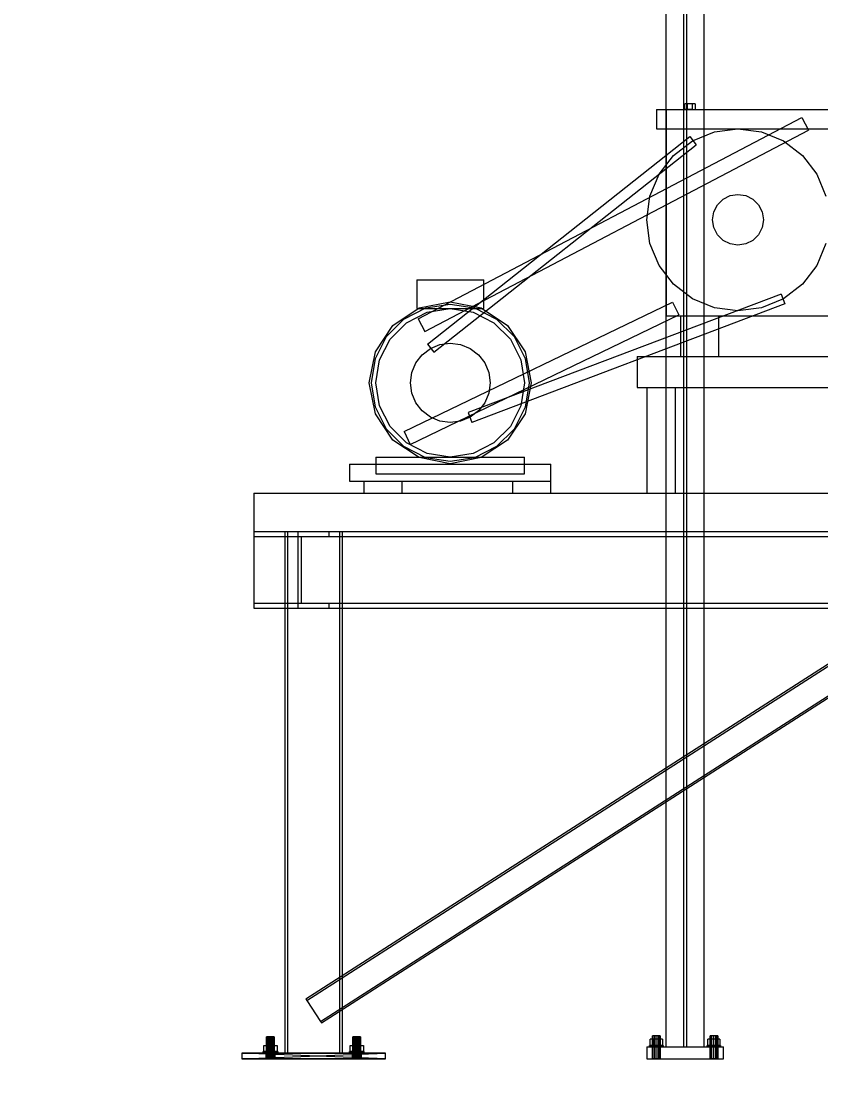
# Model space of a CAD drawing. Header units: millimetres. Extents: x -1970 to 34302, y -65268 to 6837.
# Drawn here: x 8635 to 10302, y -73 to 2164 of the extents above; entities that cross this region are included whole.
import ezdxf

# ---------------------------------------------------------------- set-up
doc = ezdxf.new("R2010")
doc.units = ezdxf.units.MM
for name, color, linetype, lineweight in [('COTAS_P', 1, 'Continuous', 0), ('lateral_C01', 7, 'Continuous', 0), ('lateral_mezcladora', 7, 'Continuous', 0)]:
    doc.layers.add(name, color=color, linetype=linetype, lineweight=lineweight)
doc.dimstyles.new('R19_100', dxfattribs={"dimtxt": 250, "dimasz": 150, "dimexe": 150, "dimexo": 80, "dimgap": 100, "dimtad": 1, "dimtih": 1, "dimtoh": 1, "dimdsep": 46, "dimcen": 0.09, "dimadec": 0, "dimazin": 0, "dimtfac": 1, "dimtdec": 4, "dimtofl": 0, "dimtmove": 0, "dimatfit": 3, "dimfxl": 1, "dimtolj": 1, "dimtzin": 0, "dimarcsym": 0})

# ---------------------------------------------------------------- blocks, each defined once
blk = doc.blocks.new('*D0')
at = {"layer": 'COTAS_P', "color": 0, "lineweight": -2, "transparency": 16777216}
for p, q in [((10918.9, 3565.8), (10608.3, 4484.8)), ((1803.3, 1350.6), (10514.3, 4294.7)), ((1923.7, 525.8), (1613.2, 1444.7))]:
    blk.add_line(p, q, dxfattribs=at)
at = {"layer": 'COTAS_P', "color": 0, "transparency": 16777216}
for points in [[(10506.3, 4318.3), (10522.3, 4271), (10656.4, 4342.7)], [(1795.3, 1374.3), (1811.3, 1327), (1661.2, 1302.6)]]:
    blk.add_solid(points, dxfattribs=at)
at = {"layer": 'Defpoints', "color": 0, "transparency": 16777216}
for p in [(10656.4, 4342.7), (10944.5, 3490.1), (1949.4, 450)]:
    blk.add_point(p, dxfattribs=at)
blk = doc.blocks.new('*D22')
at = {"layer": 'COTAS_P', "color": 0, "lineweight": -2, "transparency": 16777216}
for p, q in [((112.7, -80), (112.7, -2650)), ((34302.1, -80), (34302.1, -2650)), ((262.7, -2500), (34152.1, -2500))]:
    blk.add_line(p, q, dxfattribs=at)
at = {"layer": 'COTAS_P', "color": 0, "transparency": 16777216}
for points in [[(262.7, -2475), (262.7, -2525), (112.7, -2500)], [(34152.1, -2475), (34152.1, -2525), (34302.1, -2500)]]:
    blk.add_solid(points, dxfattribs=at)
at = {"layer": 'Defpoints', "color": 0, "transparency": 16777216}
for p in [(112.7, 0), (34302.1, 0), (34302.1, -2500)]:
    blk.add_point(p, dxfattribs=at)

msp = doc.modelspace()

# ---------------------------------------------------------------- linework, layer by layer
at = {"layer": 'lateral_C01'}
for p, q in [((9979.232, 2711.938), (9979.232, 25)), ((10015.732, 2711.938), (10015.732, 25)), ((10022.732, 25), (10022.732, 2711.938)), ((10059.232, 25), (10059.232, 2711.938)), ((9952.304, 48), (9951.232, 48)), ((9951.232, 0), (9951.232, 48)), ((9955.232, 48), (9952.304, 48)), ((9952.304, 0), (9952.304, 48)), ((9959.232, 48), (9955.232, 48)), ((9955.232, 0), (9955.232, 48)), ((9963.232, 48), (9959.232, 48)), ((9959.232, 0), (9959.232, 48)), ((9966.16, 48), (9963.232, 48)), ((9963.232, 0), (9963.232, 48)), ((9967.232, 48), (9966.16, 48)), ((9966.16, 0), (9966.16, 48)), ((9967.232, 48), (9967.232, 0)), ((10072.304, 48), (10071.232, 48)), ((10071.232, 0), (10071.232, 48)), ((10075.232, 48), (10072.304, 48)), ((10072.304, 0), (10072.304, 48)), ((10079.232, 48), (10075.232, 48)), ((10075.232, 0), (10075.232, 48)), ((10083.232, 48), (10079.232, 48)), ((10079.232, 0), (10079.232, 48)), ((10086.16, 48), (10083.232, 48)), ((10083.232, 0), (10083.232, 48)), ((10087.232, 48), (10086.16, 48)), ((10086.16, 0), (10086.16, 48)), ((10087.232, 48), (10087.232, 0)), ((9939.232, 25), (10099.232, 25)), ((9939.232, 25), (9939.232, 0)), ((9946.298, 28), (9945.232, 28)), ((9945.232, 25), (9945.232, 28)), ((9946.298, 25), (9945.232, 25)), ((9949.332, 28), (9946.298, 28)), ((9946.298, 25), (9946.298, 28)), ((9949.332, 25), (9946.298, 25)), ((9952.832, 40.8), (9946.432, 40.8)), ((9946.432, 28), (9946.432, 40.8)), ((9952.832, 28), (9946.432, 28)), ((9953.874, 28), (9949.332, 28)), ((9949.332, 25), (9949.332, 28)), ((9953.874, 25), (9949.332, 25)), ((9965.632, 40.8), (9952.832, 40.8)), ((9952.832, 28), (9952.832, 40.8)), ((9965.632, 28), (9952.832, 28)), ((9959.232, 28), (9953.874, 28)), ((9953.874, 25), (9953.874, 28)), ((9959.232, 25), (9953.874, 25)), ((9964.589, 28), (9959.232, 28)), ((9959.232, 25), (9959.232, 28)), ((9964.589, 25), (9959.232, 25)), ((9969.131, 28), (9964.589, 28)), ((9964.589, 25), (9964.589, 28)), ((9969.131, 25), (9964.589, 25)), ((9972.032, 40.8), (9965.632, 40.8)), ((9965.632, 28), (9965.632, 40.8)), ((9965.632, 28), (9972.032, 28)), ((9972.166, 28), (9969.131, 28)), ((9969.131, 25), (9969.131, 28)), ((9972.166, 25), (9969.131, 25)), ((9972.032, 40.8), (9972.032, 28)), ((9973.232, 28), (9972.166, 28)), ((9972.166, 25), (9972.166, 28)), ((9972.166, 25), (9973.232, 25)), ((9973.232, 28), (9973.232, 25)), ((9979.232, 25), (10059.232, 25)), ((10015.732, 25), (10022.732, 25)), ((10066.298, 28), (10065.232, 28)), ((10065.232, 25), (10065.232, 28)), ((10066.298, 25), (10065.232, 25)), ((10069.332, 28), (10066.298, 28)), ((10066.298, 25), (10066.298, 28)), ((10069.332, 25), (10066.298, 25)), ((10072.832, 40.8), (10066.432, 40.8)), ((10066.432, 28), (10066.432, 40.8)), ((10072.832, 28), (10066.432, 28)), ((10073.874, 28), (10069.332, 28)), ((10069.332, 25), (10069.332, 28)), ((10073.874, 25), (10069.332, 25)), ((10085.632, 40.8), (10072.832, 40.8)), ((10072.832, 28), (10072.832, 40.8)), ((10085.632, 28), (10072.832, 28)), ((10079.232, 28), (10073.874, 28)), ((10073.874, 25), (10073.874, 28)), ((10079.232, 25), (10073.874, 25)), ((10084.589, 28), (10079.232, 28)), ((10079.232, 25), (10079.232, 28)), ((10084.589, 25), (10079.232, 25)), ((10089.131, 28), (10084.589, 28)), ((10084.589, 25), (10084.589, 28)), ((10089.131, 25), (10084.589, 25)), ((10092.032, 40.8), (10085.632, 40.8)), ((10085.632, 28), (10085.632, 40.8)), ((10085.632, 28), (10092.032, 28)), ((10092.166, 28), (10089.131, 28)), ((10089.131, 25), (10089.131, 28)), ((10092.166, 25), (10089.131, 25)), ((10092.032, 40.8), (10092.032, 28)), ((10093.232, 28), (10092.166, 28)), ((10092.166, 25), (10092.166, 28)), ((10092.166, 25), (10093.232, 25)), ((10093.232, 28), (10093.232, 25)), ((10099.232, 0), (10099.232, 25)), ((9939.232, 0), (10099.232, 0)), ((9952.304, 0), (9951.232, 0)), ((9955.232, 0), (9952.304, 0)), ((9959.232, 0), (9955.232, 0)), ((9963.232, 0), (9959.232, 0)), ((9966.16, 0), (9963.232, 0)), ((9966.16, 0), (9967.232, 0)), ((10072.304, 0), (10071.232, 0)), ((10075.232, 0), (10072.304, 0)), ((10079.232, 0), (10075.232, 0)), ((10083.232, 0), (10079.232, 0)), ((10086.16, 0), (10083.232, 0)), ((10086.16, 0), (10087.232, 0))]:
    msp.add_line(p, q, dxfattribs=at)
at = {"layer": 'lateral_mezcladora'}
for p, q in [((10024.029, 1992), (10018.529, 1992)), ((10018.529, 1980), (10018.529, 1992)), ((10035.029, 1992), (10024.029, 1992)), ((10024.029, 1980), (10024.029, 1992)), ((10040.529, 1992), (10035.029, 1992)), ((10035.029, 1980), (10035.029, 1992)), ((10040.529, 1992), (10040.529, 1980)), ((9959.529, 1980), (10409.529, 1980)), ((9959.529, 1980), (9959.529, 1940)), ((9979.529, 1980), (10389.529, 1980)), ((9979.529, 1980), (9979.529, 1550)), ((10024.029, 1980), (10018.529, 1980)), ((10035.029, 1980), (10024.029, 1980)), ((10035.029, 1980), (10040.529, 1980)), ((9462.556, 1543.281), (10262.556, 1963.281)), ((10262.556, 1963.281), (10276.501, 1936.719)), ((9476.501, 1516.719), (10276.501, 1936.719)), ((9481.782, 1490.837), (10029.03, 1923.93)), ((9959.529, 1940), (10409.529, 1940)), ((10029.03, 1923.93), (10042.682, 1906.679)), ((10034.529, 1914.545), (10080.353, 1933.526)), ((10080.353, 1933.526), (10129.529, 1940)), ((10129.529, 1940), (10178.704, 1933.526)), ((10178.704, 1933.526), (10224.529, 1914.545)), ((9495.435, 1473.586), (10042.682, 1906.679)), ((9995.178, 1884.35), (10034.529, 1914.545)), ((10224.529, 1914.545), (10263.879, 1884.35)), ((9964.984, 1845), (9995.178, 1884.35)), ((10263.879, 1884.35), (10294.073, 1845)), ((9946.003, 1799.176), (9964.984, 1845)), ((10294.073, 1845), (10313.054, 1799.176)), ((9939.529, 1750), (9946.003, 1799.176)), ((10086.651, 1781.153), (10098.376, 1792.878)), ((10098.376, 1792.878), (10113.151, 1800.406)), ((10113.151, 1800.406), (10129.529, 1803)), ((10129.529, 1803), (10145.906, 1800.406)), ((10145.906, 1800.406), (10160.681, 1792.878)), ((10160.681, 1792.878), (10172.406, 1781.153)), ((10079.123, 1766.378), (10086.651, 1781.153)), ((10172.406, 1781.153), (10179.935, 1766.378)), ((9946.003, 1700.824), (9939.529, 1750)), ((10076.529, 1750), (10079.123, 1766.378)), ((10079.123, 1733.622), (10076.529, 1750)), ((10179.935, 1766.378), (10182.529, 1750)), ((10182.529, 1750), (10179.935, 1733.622)), ((10086.651, 1718.847), (10079.123, 1733.622)), ((10179.935, 1733.622), (10172.406, 1718.847)), ((9964.984, 1655), (9946.003, 1700.824)), ((10098.376, 1707.122), (10086.651, 1718.847)), ((10113.151, 1699.594), (10098.376, 1707.122)), ((10129.529, 1697), (10113.151, 1699.594)), ((10145.906, 1699.594), (10129.529, 1697)), ((10160.681, 1707.122), (10145.906, 1699.594)), ((10172.406, 1718.847), (10160.681, 1707.122)), ((10313.054, 1700.824), (10294.073, 1655)), ((9995.178, 1615.65), (9964.984, 1655)), ((10294.073, 1655), (10263.879, 1615.65)), ((9459.779, 1625), (9599.279, 1625)), ((9459.779, 1625), (9459.779, 1565)), ((9599.279, 1565), (9599.279, 1625)), ((10034.529, 1585.455), (9995.178, 1615.65)), ((10263.879, 1615.65), (10224.529, 1585.455)), ((10219.309, 1594.984), (9566.557, 1348.077)), ((10219.309, 1594.984), (10227.093, 1574.407)), ((9410.063, 1529.466), (9464.874, 1566.089)), ((9432.955, 1542.921), (9478.757, 1566.259)), ((9433.014, 1308.512), (9993.014, 1578.512)), ((9464.874, 1566.089), (9529.529, 1578.95)), ((9478.757, 1566.259), (9529.529, 1574.3)), ((9529.529, 1578.95), (9594.183, 1566.089)), ((9529.529, 1574.3), (9580.3, 1566.259)), ((10227.093, 1574.407), (9574.34, 1327.5)), ((9580.3, 1566.259), (9626.102, 1542.921)), ((9594.183, 1566.089), (9648.994, 1529.466)), ((9993.014, 1578.512), (10006.043, 1551.488)), ((10080.353, 1566.474), (10034.529, 1585.455)), ((10129.529, 1560), (10080.353, 1566.474)), ((10178.704, 1566.474), (10129.529, 1560)), ((10224.529, 1585.455), (10178.704, 1566.474)), ((9438.422, 1535.398), (9481.631, 1557.414)), ((9446.043, 1281.488), (10006.043, 1551.488)), ((9459.779, 1565), (9599.279, 1565)), ((9462.556, 1543.281), (9476.501, 1516.719)), ((9481.631, 1557.414), (9529.529, 1565)), ((9529.529, 1565), (9577.426, 1557.414)), ((9577.426, 1557.414), (9620.635, 1535.398)), ((9979.529, 1550), (10389.529, 1550)), ((10009.529, 1550), (10089.529, 1550)), ((10009.529, 1550), (10009.529, 1465)), ((10089.529, 1465), (10089.529, 1550)), ((9373.439, 1474.654), (9410.063, 1529.466)), ((9396.607, 1506.573), (9432.955, 1542.921)), ((9404.131, 1501.107), (9438.422, 1535.398)), ((9620.635, 1535.398), (9654.926, 1501.107)), ((9626.102, 1542.921), (9662.45, 1506.573)), ((9648.994, 1529.466), (9685.618, 1474.654)), ((9373.27, 1460.771), (9396.607, 1506.573)), ((9382.115, 1457.898), (9404.131, 1501.107)), ((9654.926, 1501.107), (9676.942, 1457.898)), ((9662.45, 1506.573), (9685.787, 1460.771)), ((9470.839, 1468.69), (9488.029, 1481.88)), ((9481.782, 1490.837), (9495.435, 1473.586)), ((9488.029, 1481.88), (9508.047, 1490.172)), ((9508.047, 1490.172), (9529.529, 1493)), ((9529.529, 1493), (9551.011, 1490.172)), ((9551.011, 1490.172), (9571.029, 1481.88)), ((9571.029, 1481.88), (9588.218, 1468.69)), ((9360.579, 1410), (9373.439, 1474.654)), ((9365.229, 1410), (9373.27, 1460.771)), ((9374.529, 1410), (9382.115, 1457.898)), ((9457.648, 1451.5), (9470.839, 1468.69)), ((9588.218, 1468.69), (9601.409, 1451.5)), ((9676.942, 1457.898), (9684.529, 1410)), ((9685.618, 1474.654), (9698.479, 1410)), ((9685.787, 1460.771), (9693.829, 1410)), ((9919.529, 1465), (10429.529, 1465)), ((9919.529, 1465), (9919.529, 1400)), ((10009.529, 1465), (10089.529, 1465)), ((9446.529, 1410), (9449.357, 1431.482)), ((9449.357, 1431.482), (9457.648, 1451.5)), ((9601.409, 1451.5), (9609.7, 1431.482)), ((9609.7, 1431.482), (9612.529, 1410)), ((9373.439, 1345.346), (9360.579, 1410)), ((9373.27, 1359.229), (9365.229, 1410)), ((9382.115, 1362.102), (9374.529, 1410)), ((9449.357, 1388.518), (9446.529, 1410)), ((9612.529, 1410), (9609.7, 1388.518)), ((9684.529, 1410), (9676.942, 1362.102)), ((9698.479, 1410), (9685.618, 1345.346)), ((9693.829, 1410), (9685.787, 1359.229)), ((9457.648, 1368.5), (9449.357, 1388.518)), ((9609.7, 1388.518), (9601.409, 1368.5)), ((9919.529, 1400), (10429.529, 1400)), ((9939.529, 1400), (9999.529, 1400)), ((9939.529, 1400), (9939.529, 1180)), ((9999.529, 1180), (9999.529, 1400)), ((9470.839, 1351.31), (9457.648, 1368.5)), ((9601.409, 1368.5), (9588.218, 1351.31)), ((9396.607, 1313.427), (9373.27, 1359.229)), ((9410.063, 1290.534), (9373.439, 1345.346)), ((9404.131, 1318.893), (9382.115, 1362.102)), ((9488.029, 1338.12), (9470.839, 1351.31)), ((9566.557, 1348.077), (9574.34, 1327.5)), ((9588.218, 1351.31), (9571.029, 1338.12)), ((9685.618, 1345.346), (9648.994, 1290.534)), ((9676.942, 1362.102), (9654.926, 1318.893)), ((9685.787, 1359.229), (9662.45, 1313.427)), ((9508.047, 1329.828), (9488.029, 1338.12)), ((9529.529, 1327), (9508.047, 1329.828)), ((9551.011, 1329.828), (9529.529, 1327)), ((9571.029, 1338.12), (9551.011, 1329.828)), ((9432.955, 1277.079), (9396.607, 1313.427)), ((9438.422, 1284.602), (9404.131, 1318.893)), ((9433.014, 1308.512), (9446.043, 1281.488)), ((9654.926, 1318.893), (9620.635, 1284.602)), ((9662.45, 1313.427), (9626.102, 1277.079)), ((9464.874, 1253.911), (9410.063, 1290.534)), ((9478.757, 1253.741), (9432.955, 1277.079)), ((9481.631, 1262.586), (9438.422, 1284.602)), ((9620.635, 1284.602), (9577.426, 1262.586)), ((9626.102, 1277.079), (9580.3, 1253.741)), ((9648.994, 1290.534), (9594.183, 1253.911)), ((9374.529, 1255), (9684.529, 1255)), ((9374.529, 1255), (9374.529, 1220)), ((9529.529, 1241.05), (9464.874, 1253.911)), ((9529.529, 1245.7), (9478.757, 1253.741)), ((9529.529, 1255), (9481.631, 1262.586)), ((9577.426, 1262.586), (9529.529, 1255)), ((9594.183, 1253.911), (9529.529, 1241.05)), ((9580.3, 1253.741), (9529.529, 1245.7)), ((9684.529, 1220), (9684.529, 1255)), ((9319.529, 1240), (9739.529, 1240)), ((9319.529, 1240), (9319.529, 1205)), ((9739.529, 1205), (9739.529, 1240)), ((9374.529, 1220), (9684.529, 1220)), ((9319.529, 1205), (9739.529, 1205)), ((9349.529, 1205), (9429.529, 1205)), ((9349.529, 1205), (9349.529, 1180)), ((9429.529, 1180), (9429.529, 1205)), ((9659.529, 1205), (9739.529, 1205)), ((9659.529, 1205), (9659.529, 1180)), ((9739.529, 1180), (9739.529, 1205)), ((9119.529, 1180), (10569.529, 1180)), ((9119.529, 1180), (9119.529, 1100)), ((9349.529, 1180), (9429.529, 1180)), ((9659.529, 1180), (9739.529, 1180)), ((9939.529, 1180), (9999.529, 1180)), ((9119.529, 1100), (10569.529, 1100)), ((9119.529, 1100), (9119.529, 1089.5)), ((9184.529, 1100), (9304.529, 1100)), ((9184.529, 1100), (9184.529, 12)), ((9184.529, 1100), (9190.529, 1100)), ((9190.529, 12), (9190.529, 1100)), ((9212.029, 1100), (9277.029, 1100)), ((9212.029, 1089.5), (9212.029, 1100)), ((9277.029, 1089.5), (9277.029, 1100)), ((9298.529, 1100), (9304.529, 1100)), ((9298.529, 1100), (9298.529, 12)), ((9304.529, 12), (9304.529, 1100)), ((9119.529, 1089.5), (10569.529, 1089.5)), ((9119.529, 1089.5), (9119.529, 950.5)), ((9212.029, 1089.5), (9277.029, 1089.5)), ((9212.029, 1089.5), (9219.529, 1089.5)), ((9212.029, 950.5), (9212.029, 1089.5)), ((9219.529, 950.5), (9219.529, 1089.5)), ((9228.33, 125.251), (10553.33, 975.251)), ((9230.49, 121.884), (10555.49, 971.884)), ((9119.529, 950.5), (10569.529, 950.5)), ((9119.529, 950.5), (9119.529, 940)), ((9119.529, 940), (10569.529, 940)), ((9212.029, 950.5), (9277.029, 950.5)), ((9212.029, 940), (9212.029, 950.5)), ((9212.029, 950.5), (9219.529, 950.5)), ((9212.029, 940), (9277.029, 940)), ((9277.029, 940), (9277.029, 950.5)), ((9258.567, 78.116), (10583.567, 928.116)), ((9260.727, 74.749), (10585.727, 924.749)), ((9228.33, 125.251), (9230.49, 121.884)), ((9230.49, 121.884), (9258.567, 78.116)), ((9258.567, 78.116), (9260.727, 74.749)), ((9146.801, 46), (9146.529, 46)), ((9146.529, 0), (9146.529, 46)), ((9147.6, 46), (9146.801, 46)), ((9146.801, 0), (9146.801, 46)), ((9148.872, 46), (9147.6, 46)), ((9147.6, 0), (9147.6, 46)), ((9150.529, 46), (9148.872, 46)), ((9148.872, 0), (9148.872, 46)), ((9152.458, 46), (9150.529, 46)), ((9150.529, 0), (9150.529, 46)), ((9154.529, 46), (9152.458, 46)), ((9152.458, 0), (9152.458, 46)), ((9156.599, 46), (9154.529, 46)), ((9154.529, 0), (9154.529, 46)), ((9158.529, 46), (9156.599, 46)), ((9156.599, 0), (9156.599, 46)), ((9160.185, 46), (9158.529, 46)), ((9158.529, 0), (9158.529, 46)), ((9161.457, 46), (9160.185, 46)), ((9160.185, 0), (9160.185, 46)), ((9162.256, 46), (9161.457, 46)), ((9161.457, 0), (9161.457, 46)), ((9162.529, 46), (9162.256, 46)), ((9162.256, 0), (9162.256, 46)), ((9162.529, 46), (9162.529, 0)), ((9326.801, 46), (9326.529, 46)), ((9326.529, 0), (9326.529, 46)), ((9327.6, 46), (9326.801, 46)), ((9326.801, 0), (9326.801, 46)), ((9328.872, 46), (9327.6, 46)), ((9327.6, 0), (9327.6, 46)), ((9330.529, 46), (9328.872, 46)), ((9328.872, 0), (9328.872, 46)), ((9332.458, 46), (9330.529, 46)), ((9330.529, 0), (9330.529, 46)), ((9334.529, 46), (9332.458, 46)), ((9332.458, 0), (9332.458, 46)), ((9336.599, 46), (9334.529, 46)), ((9334.529, 0), (9334.529, 46)), ((9338.529, 46), (9336.599, 46)), ((9336.599, 0), (9336.599, 46)), ((9340.185, 46), (9338.529, 46)), ((9338.529, 0), (9338.529, 46)), ((9341.457, 46), (9340.185, 46)), ((9340.185, 0), (9340.185, 46)), ((9342.256, 46), (9341.457, 46)), ((9341.457, 0), (9341.457, 46)), ((9342.529, 46), (9342.256, 46)), ((9342.256, 0), (9342.256, 46)), ((9342.529, 46), (9342.529, 0)), ((9140.679, 15), (9140.679, 28)), ((9140.679, 28), (9147.604, 28)), ((9140.679, 28), (9146.529, 28)), ((9150.529, 28), (9146.529, 28)), ((9146.529, 28), (9146.529, 15)), ((9147.604, 15), (9147.604, 28)), ((9147.604, 28), (9161.454, 28)), ((9147.604, 28), (9150.529, 28)), ((9158.529, 28), (9150.529, 28)), ((9150.529, 28), (9150.529, 15)), ((9162.529, 28), (9158.529, 28)), ((9158.529, 28), (9158.529, 15)), ((9161.454, 28), (9158.529, 28)), ((9161.454, 15), (9161.454, 28)), ((9161.454, 28), (9168.379, 28)), ((9162.529, 15), (9162.529, 28)), ((9162.529, 28), (9168.379, 28)), ((9168.379, 28), (9168.379, 15)), ((9320.679, 15), (9320.679, 28)), ((9320.679, 28), (9327.604, 28)), ((9320.679, 28), (9326.529, 28)), ((9330.529, 28), (9326.529, 28)), ((9326.529, 28), (9326.529, 15)), ((9327.604, 15), (9327.604, 28)), ((9327.604, 28), (9341.454, 28)), ((9327.604, 28), (9330.529, 28)), ((9338.529, 28), (9330.529, 28)), ((9330.529, 28), (9330.529, 15)), ((9342.529, 28), (9338.529, 28)), ((9338.529, 28), (9338.529, 15)), ((9341.454, 28), (9338.529, 28)), ((9341.454, 15), (9341.454, 28)), ((9341.454, 28), (9348.379, 28)), ((9342.529, 15), (9342.529, 28)), ((9342.529, 28), (9348.379, 28)), ((9348.379, 28), (9348.379, 15)), ((9145.529, 12), (9094.529, 12)), ((9094.529, 12), (9145.702, 12)), ((9094.529, 12), (9146.214, 12)), ((9094.529, 12), (9147.045, 12)), ((9094.529, 12), (9148.165, 12)), ((9094.529, 12), (9149.528, 12)), ((9094.529, 12), (9151.084, 12)), ((9094.529, 12), (9152.773, 12)), ((9094.529, 12), (9154.529, 12)), ((9094.529, 12), (9156.284, 12)), ((9394.529, 12), (9094.529, 12)), ((9094.529, 12), (9157.973, 12)), ((9094.529, 12), (9159.529, 12)), ((9094.529, 12), (9160.893, 12)), ((9394.529, 0), (9094.529, 12)), ((9094.529, 12), (9094.529, 0)), ((9094.529, 0), (9394.529, 12)), ((9094.529, 0), (9145.529, 0)), ((9145.702, 0), (9094.529, 0)), ((9146.214, 0), (9094.529, 0)), ((9147.045, 0), (9094.529, 0)), ((9148.165, 0), (9094.529, 0)), ((9149.528, 0), (9094.529, 0)), ((9151.084, 0), (9094.529, 0)), ((9152.773, 0), (9094.529, 0)), ((9154.529, 0), (9094.529, 0)), ((9156.284, 0), (9094.529, 0)), ((9094.529, 0), (9394.529, 0)), ((9157.973, 0), (9094.529, 0)), ((9159.529, 0), (9094.529, 0)), ((9160.893, 0), (9094.529, 0)), ((9139.529, 12), (9139.529, 15)), ((9139.529, 15), (9140.04, 15)), ((9139.529, 15), (9145.529, 15)), ((9140.04, 12), (9139.529, 12)), ((9145.529, 12), (9139.529, 12)), ((9140.04, 12), (9140.04, 15)), ((9140.04, 15), (9141.538, 15)), ((9140.04, 15), (9145.835, 15)), ((9141.538, 12), (9140.04, 12)), ((9145.835, 12), (9140.04, 12)), ((9147.604, 15), (9140.679, 15)), ((9146.529, 15), (9140.679, 15)), ((9141.538, 12), (9141.538, 15)), ((9141.538, 15), (9143.922, 15)), ((9141.538, 15), (9146.734, 15)), ((9143.922, 12), (9141.538, 12)), ((9146.734, 12), (9141.538, 12)), ((9143.922, 12), (9143.922, 15)), ((9143.922, 15), (9147.029, 15)), ((9143.922, 15), (9148.165, 15)), ((9147.029, 12), (9143.922, 12)), ((9148.165, 12), (9143.922, 12)), ((9145.835, 15), (9145.529, 15)), ((9145.529, 15), (9145.529, 12)), ((9145.702, 12), (9145.529, 12)), ((9145.529, 0), (9145.702, 12)), ((9145.529, 0), (9145.529, 12)), ((9145.702, 0), (9145.529, 12)), ((9145.529, 12), (9145.835, 12)), ((9145.529, 0), (9145.702, 0)), ((9146.214, 12), (9145.702, 12)), ((9145.702, 0), (9146.214, 12)), ((9145.702, 0), (9145.702, 12)), ((9146.214, 0), (9145.702, 12)), ((9145.702, 0), (9146.214, 0)), ((9146.734, 15), (9145.835, 15)), ((9145.835, 15), (9145.835, 12)), ((9145.835, 12), (9146.734, 12)), ((9147.045, 12), (9146.214, 12)), ((9146.214, 0), (9147.045, 12)), ((9146.214, 0), (9146.214, 12)), ((9147.045, 0), (9146.214, 12)), ((9146.214, 0), (9147.045, 0)), ((9146.529, 15), (9150.529, 15)), ((9146.801, 0), (9146.529, 0)), ((9148.165, 15), (9146.734, 15)), ((9146.734, 15), (9146.734, 12)), ((9146.734, 12), (9148.165, 12)), ((9147.6, 0), (9146.801, 0)), ((9147.029, 12), (9147.029, 15)), ((9147.029, 15), (9150.646, 15)), ((9147.029, 15), (9150.029, 15)), ((9150.646, 12), (9147.029, 12)), ((9150.029, 12), (9147.029, 12)), ((9148.165, 12), (9147.045, 12)), ((9147.045, 12), (9160.893, 12)), ((9147.045, 0), (9148.165, 12)), ((9147.045, 0), (9147.045, 12)), ((9148.165, 0), (9147.045, 12)), ((9147.045, 0), (9148.165, 0)), ((9160.893, 0), (9147.045, 0)), ((9148.872, 0), (9147.6, 0)), ((9161.454, 15), (9147.604, 15)), ((9150.529, 15), (9147.604, 15)), ((9150.029, 15), (9148.165, 15)), ((9148.165, 15), (9148.165, 12)), ((9149.528, 12), (9148.165, 12)), ((9148.165, 12), (9160.893, 12)), ((9148.165, 12), (9334.529, 12)), ((9148.165, 12), (9336.284, 12)), ((9148.165, 12), (9337.973, 12)), ((9148.165, 12), (9339.529, 12)), ((9148.165, 12), (9340.893, 12)), ((9148.165, 0), (9149.528, 12)), ((9148.165, 0), (9148.165, 12)), ((9149.528, 0), (9148.165, 12)), ((9148.165, 12), (9150.029, 12)), ((9148.165, 0), (9149.528, 0)), ((9160.893, 0), (9148.165, 0)), ((9334.529, 0), (9148.165, 0)), ((9336.284, 0), (9148.165, 0)), ((9337.973, 0), (9148.165, 0)), ((9339.529, 0), (9148.165, 0)), ((9340.893, 0), (9148.165, 0)), ((9150.529, 0), (9148.872, 0)), ((9151.084, 12), (9149.528, 12)), ((9149.528, 12), (9340.893, 12)), ((9149.528, 0), (9151.084, 12)), ((9149.528, 0), (9149.528, 12)), ((9151.084, 0), (9149.528, 12)), ((9149.528, 0), (9151.084, 0)), ((9340.893, 0), (9149.528, 0)), ((9152.199, 15), (9150.029, 15)), ((9150.029, 15), (9150.029, 12)), ((9150.029, 12), (9152.199, 12)), ((9150.529, 15), (9158.529, 15)), ((9152.458, 0), (9150.529, 0)), ((9150.646, 12), (9150.646, 15)), ((9150.646, 15), (9154.529, 15)), ((9150.646, 15), (9152.199, 15)), ((9154.529, 12), (9150.646, 12)), ((9152.199, 12), (9150.646, 12)), ((9152.773, 12), (9151.084, 12)), ((9151.084, 12), (9340.893, 12)), ((9151.084, 0), (9152.773, 12)), ((9151.084, 0), (9151.084, 12)), ((9152.773, 0), (9151.084, 12)), ((9151.084, 0), (9152.773, 0)), ((9340.893, 0), (9151.084, 0)), ((9154.529, 15), (9152.199, 15)), ((9152.199, 15), (9152.199, 12)), ((9152.199, 12), (9154.529, 12)), ((9154.529, 0), (9152.458, 0)), ((9154.529, 12), (9152.773, 12)), ((9152.773, 12), (9394.529, 12)), ((9152.773, 12), (9340.893, 12)), ((9152.773, 0), (9154.529, 12)), ((9152.773, 0), (9152.773, 12)), ((9154.529, 0), (9152.773, 12)), ((9152.773, 0), (9154.529, 0)), ((9394.529, 0), (9152.773, 0)), ((9340.893, 0), (9152.773, 0)), ((9154.529, 12), (9154.529, 15)), ((9154.529, 15), (9158.411, 15)), ((9156.858, 15), (9154.529, 15)), ((9154.529, 12), (9156.284, 12)), ((9325.529, 12), (9154.529, 12)), ((9325.702, 12), (9154.529, 12)), ((9326.214, 12), (9154.529, 12)), ((9154.529, 12), (9394.529, 12)), ((9327.045, 12), (9154.529, 12)), ((9328.165, 12), (9154.529, 12)), ((9329.528, 12), (9154.529, 12)), ((9331.084, 12), (9154.529, 12)), ((9332.773, 12), (9154.529, 12)), ((9334.529, 12), (9154.529, 12)), ((9154.529, 12), (9340.893, 12)), ((9154.529, 0), (9156.284, 12)), ((9154.529, 0), (9154.529, 12)), ((9156.284, 0), (9154.529, 12)), ((9158.411, 12), (9154.529, 12)), ((9154.529, 12), (9156.858, 12)), ((9156.284, 0), (9154.529, 0)), ((9154.529, 0), (9325.529, 0)), ((9154.529, 0), (9325.702, 0)), ((9154.529, 0), (9326.214, 0)), ((9394.529, 0), (9154.529, 0)), ((9154.529, 0), (9327.045, 0)), ((9154.529, 0), (9328.165, 0)), ((9154.529, 0), (9329.528, 0)), ((9154.529, 0), (9331.084, 0)), ((9154.529, 0), (9332.773, 0)), ((9154.529, 0), (9334.529, 0)), ((9340.893, 0), (9154.529, 0)), ((9156.599, 0), (9154.529, 0)), ((9156.284, 12), (9157.973, 12)), ((9325.529, 12), (9156.284, 12)), ((9325.702, 12), (9156.284, 12)), ((9156.284, 0), (9157.973, 12)), ((9156.284, 0), (9156.284, 12)), ((9157.973, 0), (9156.284, 12)), ((9157.973, 0), (9156.284, 0)), ((9156.284, 0), (9325.529, 0)), ((9156.284, 0), (9325.702, 0)), ((9158.529, 0), (9156.599, 0)), ((9159.029, 15), (9156.858, 15)), ((9156.858, 15), (9156.858, 12)), ((9158.411, 15), (9156.858, 15)), ((9156.858, 12), (9159.029, 12)), ((9156.858, 12), (9158.411, 12)), ((9157.973, 12), (9159.529, 12)), ((9325.529, 12), (9157.973, 12)), ((9325.702, 12), (9157.973, 12)), ((9157.973, 0), (9159.529, 12)), ((9157.973, 0), (9157.973, 12)), ((9159.529, 0), (9157.973, 12)), ((9159.529, 0), (9157.973, 0)), ((9157.973, 0), (9325.529, 0)), ((9157.973, 0), (9325.702, 0)), ((9158.411, 12), (9158.411, 15)), ((9158.411, 15), (9162.029, 15)), ((9162.029, 12), (9158.411, 12)), ((9158.529, 15), (9162.529, 15)), ((9158.529, 15), (9161.454, 15)), ((9160.185, 0), (9158.529, 0)), ((9160.893, 15), (9159.029, 15)), ((9159.029, 15), (9159.029, 12)), ((9162.029, 15), (9159.029, 15)), ((9159.029, 12), (9160.893, 12)), ((9159.029, 12), (9162.029, 12)), ((9159.529, 12), (9160.893, 12)), ((9325.529, 12), (9159.529, 12)), ((9325.702, 12), (9159.529, 12)), ((9394.529, 12), (9159.529, 12)), ((9159.529, 12), (9334.529, 12)), ((9159.529, 0), (9160.893, 12)), ((9159.529, 0), (9159.529, 12)), ((9160.893, 0), (9159.529, 12)), ((9160.893, 0), (9159.529, 0)), ((9159.529, 0), (9325.529, 0)), ((9159.529, 0), (9325.702, 0)), ((9159.529, 0), (9394.529, 0)), ((9334.529, 0), (9159.529, 0)), ((9161.457, 0), (9160.185, 0)), ((9162.323, 15), (9160.893, 15)), ((9160.893, 15), (9160.893, 12)), ((9165.135, 15), (9160.893, 15)), ((9160.893, 12), (9162.012, 12)), ((9325.529, 12), (9160.893, 12)), ((9325.702, 12), (9160.893, 12)), ((9160.893, 12), (9334.529, 12)), ((9160.893, 0), (9162.012, 12)), ((9160.893, 0), (9160.893, 12)), ((9162.012, 0), (9160.893, 12)), ((9160.893, 12), (9162.323, 12)), ((9160.893, 12), (9165.135, 12)), ((9162.012, 0), (9160.893, 0)), ((9160.893, 0), (9325.529, 0)), ((9160.893, 0), (9325.702, 0)), ((9334.529, 0), (9160.893, 0)), ((9168.379, 15), (9161.454, 15)), ((9162.256, 0), (9161.457, 0)), ((9162.012, 12), (9162.843, 12)), ((9325.529, 12), (9162.012, 12)), ((9325.702, 12), (9162.012, 12)), ((9162.012, 12), (9334.529, 12)), ((9162.012, 0), (9162.843, 12)), ((9162.012, 0), (9162.012, 12)), ((9162.843, 0), (9162.012, 12)), ((9162.843, 0), (9162.012, 0)), ((9162.012, 0), (9325.529, 0)), ((9162.012, 0), (9325.702, 0)), ((9334.529, 0), (9162.012, 0)), ((9162.029, 12), (9162.029, 15)), ((9162.029, 15), (9165.135, 15)), ((9165.135, 12), (9162.029, 12)), ((9162.256, 0), (9162.529, 0)), ((9163.222, 15), (9162.323, 15)), ((9162.323, 15), (9162.323, 12)), ((9167.519, 15), (9162.323, 15)), ((9162.323, 12), (9163.222, 12)), ((9162.323, 12), (9167.519, 12)), ((9168.379, 15), (9162.529, 15)), ((9162.843, 12), (9163.356, 12)), ((9325.529, 12), (9162.843, 12)), ((9325.702, 12), (9162.843, 12)), ((9162.843, 12), (9334.529, 12)), ((9162.843, 0), (9163.356, 12)), ((9162.843, 0), (9162.843, 12)), ((9163.356, 0), (9162.843, 12)), ((9163.356, 0), (9162.843, 0)), ((9162.843, 0), (9325.529, 0)), ((9162.843, 0), (9325.702, 0)), ((9334.529, 0), (9162.843, 0)), ((9163.529, 15), (9163.222, 15)), ((9163.222, 15), (9163.222, 12)), ((9169.017, 15), (9163.222, 15)), ((9163.222, 12), (9163.529, 12)), ((9163.222, 12), (9169.017, 12)), ((9163.356, 12), (9163.529, 12)), ((9325.529, 12), (9163.356, 12)), ((9325.702, 12), (9163.356, 12)), ((9163.356, 12), (9334.529, 12)), ((9163.356, 0), (9163.529, 12)), ((9163.356, 0), (9163.356, 12)), ((9163.529, 0), (9163.356, 12)), ((9163.529, 0), (9163.356, 0)), ((9163.356, 0), (9325.529, 0)), ((9163.356, 0), (9325.702, 0)), ((9334.529, 0), (9163.356, 0)), ((9163.529, 12), (9163.529, 15)), ((9163.529, 15), (9169.529, 15)), ((9163.529, 12), (9325.529, 12)), ((9325.702, 12), (9163.529, 12)), ((9163.529, 12), (9326.214, 12)), ((9163.529, 12), (9327.045, 12)), ((9163.529, 12), (9328.165, 12)), ((9163.529, 12), (9329.528, 12)), ((9163.529, 12), (9331.084, 12)), ((9163.529, 12), (9332.773, 12)), ((9163.529, 12), (9334.529, 12)), ((9163.529, 12), (9163.529, 0)), ((9169.529, 12), (9163.529, 12)), ((9325.529, 0), (9163.529, 0)), ((9163.529, 0), (9325.702, 0)), ((9326.214, 0), (9163.529, 0)), ((9327.045, 0), (9163.529, 0)), ((9328.165, 0), (9163.529, 0)), ((9329.528, 0), (9163.529, 0)), ((9331.084, 0), (9163.529, 0)), ((9332.773, 0), (9163.529, 0)), ((9334.529, 0), (9163.529, 0)), ((9165.135, 12), (9165.135, 15)), ((9165.135, 15), (9167.519, 15)), ((9167.519, 12), (9165.135, 12)), ((9167.519, 12), (9167.519, 15)), ((9167.519, 15), (9169.017, 15)), ((9169.017, 12), (9167.519, 12)), ((9169.017, 12), (9169.017, 15)), ((9169.017, 15), (9169.529, 15)), ((9169.529, 12), (9169.017, 12)), ((9169.529, 15), (9169.529, 12)), ((9184.529, 12), (9304.529, 12)), ((9184.529, 12), (9190.529, 12)), ((9298.529, 12), (9304.529, 12)), ((9319.529, 12), (9319.529, 15)), ((9319.529, 15), (9320.04, 15)), ((9319.529, 15), (9325.529, 15)), ((9320.04, 12), (9319.529, 12)), ((9325.529, 12), (9319.529, 12)), ((9320.04, 12), (9320.04, 15)), ((9320.04, 15), (9321.538, 15)), ((9320.04, 15), (9325.835, 15)), ((9321.538, 12), (9320.04, 12)), ((9325.835, 12), (9320.04, 12)), ((9327.604, 15), (9320.679, 15)), ((9326.529, 15), (9320.679, 15)), ((9321.538, 12), (9321.538, 15)), ((9321.538, 15), (9323.922, 15)), ((9321.538, 15), (9326.734, 15)), ((9323.922, 12), (9321.538, 12)), ((9326.734, 12), (9321.538, 12)), ((9323.922, 12), (9323.922, 15)), ((9323.922, 15), (9327.029, 15)), ((9323.922, 15), (9328.165, 15)), ((9327.029, 12), (9323.922, 12)), ((9328.165, 12), (9323.922, 12)), ((9325.835, 15), (9325.529, 15)), ((9325.529, 15), (9325.529, 12)), ((9325.529, 12), (9325.702, 12)), ((9325.529, 0), (9325.702, 12)), ((9325.529, 0), (9325.529, 12)), ((9325.702, 0), (9325.529, 12)), ((9325.529, 12), (9325.835, 12)), ((9325.702, 0), (9325.529, 0)), ((9326.214, 12), (9325.702, 12)), ((9325.702, 0), (9326.214, 12)), ((9325.702, 0), (9325.702, 12)), ((9326.214, 0), (9325.702, 12)), ((9325.702, 0), (9326.214, 0)), ((9326.734, 15), (9325.835, 15)), ((9325.835, 15), (9325.835, 12)), ((9325.835, 12), (9326.734, 12)), ((9327.045, 12), (9326.214, 12)), ((9326.214, 0), (9327.045, 12)), ((9326.214, 0), (9326.214, 12)), ((9327.045, 0), (9326.214, 12)), ((9326.214, 0), (9327.045, 0)), ((9326.529, 15), (9330.529, 15)), ((9326.801, 0), (9326.529, 0)), ((9328.165, 15), (9326.734, 15)), ((9326.734, 15), (9326.734, 12)), ((9326.734, 12), (9328.165, 12)), ((9327.6, 0), (9326.801, 0)), ((9327.029, 12), (9327.029, 15)), ((9327.029, 15), (9330.646, 15)), ((9327.029, 15), (9330.029, 15)), ((9330.646, 12), (9327.029, 12)), ((9330.029, 12), (9327.029, 12)), ((9328.165, 12), (9327.045, 12)), ((9327.045, 0), (9328.165, 12)), ((9327.045, 0), (9327.045, 12)), ((9328.165, 0), (9327.045, 12)), ((9327.045, 0), (9328.165, 0)), ((9328.872, 0), (9327.6, 0)), ((9341.454, 15), (9327.604, 15)), ((9330.529, 15), (9327.604, 15)), ((9330.029, 15), (9328.165, 15)), ((9328.165, 15), (9328.165, 12)), ((9329.528, 12), (9328.165, 12)), ((9328.165, 0), (9329.528, 12)), ((9328.165, 0), (9328.165, 12)), ((9329.528, 0), (9328.165, 12)), ((9328.165, 12), (9330.029, 12)), ((9328.165, 0), (9329.528, 0)), ((9330.529, 0), (9328.872, 0)), ((9331.084, 12), (9329.528, 12)), ((9329.528, 12), (9394.529, 12)), ((9329.528, 0), (9331.084, 12)), ((9329.528, 0), (9329.528, 12)), ((9331.084, 0), (9329.528, 12)), ((9329.528, 0), (9331.084, 0)), ((9394.529, 0), (9329.528, 0)), ((9332.199, 15), (9330.029, 15)), ((9330.029, 15), (9330.029, 12)), ((9330.029, 12), (9332.199, 12)), ((9330.529, 15), (9338.529, 15)), ((9332.458, 0), (9330.529, 0)), ((9330.646, 12), (9330.646, 15)), ((9330.646, 15), (9334.529, 15)), ((9330.646, 15), (9332.199, 15)), ((9334.529, 12), (9330.646, 12)), ((9332.199, 12), (9330.646, 12)), ((9332.773, 12), (9331.084, 12)), ((9331.084, 12), (9394.529, 12)), ((9331.084, 0), (9332.773, 12)), ((9331.084, 0), (9331.084, 12)), ((9332.773, 0), (9331.084, 12)), ((9331.084, 0), (9332.773, 0)), ((9394.529, 0), (9331.084, 0)), ((9334.529, 15), (9332.199, 15)), ((9332.199, 15), (9332.199, 12)), ((9332.199, 12), (9334.529, 12)), ((9334.529, 0), (9332.458, 0)), ((9334.529, 12), (9332.773, 12)), ((9332.773, 12), (9394.529, 12)), ((9332.773, 0), (9334.529, 12)), ((9332.773, 0), (9332.773, 12)), ((9334.529, 0), (9332.773, 12)), ((9332.773, 0), (9334.529, 0)), ((9394.529, 0), (9332.773, 0)), ((9334.529, 12), (9334.529, 15)), ((9334.529, 15), (9338.411, 15)), ((9336.858, 15), (9334.529, 15)), ((9394.529, 12), (9334.529, 12)), ((9336.284, 12), (9334.529, 12)), ((9334.529, 12), (9340.893, 12)), ((9334.529, 12), (9342.012, 12)), ((9334.529, 12), (9342.843, 12)), ((9334.529, 12), (9343.356, 12)), ((9334.529, 12), (9343.529, 12)), ((9334.529, 0), (9336.284, 12)), ((9334.529, 0), (9334.529, 12)), ((9336.284, 0), (9334.529, 12)), ((9338.411, 12), (9334.529, 12)), ((9334.529, 12), (9336.858, 12)), ((9334.529, 0), (9394.529, 0)), ((9334.529, 0), (9336.284, 0)), ((9340.893, 0), (9334.529, 0)), ((9342.012, 0), (9334.529, 0)), ((9342.843, 0), (9334.529, 0)), ((9343.356, 0), (9334.529, 0)), ((9343.529, 0), (9334.529, 0)), ((9336.599, 0), (9334.529, 0)), ((9394.529, 12), (9336.284, 12)), ((9337.973, 12), (9336.284, 12)), ((9336.284, 12), (9343.529, 12)), ((9336.284, 0), (9337.973, 12)), ((9336.284, 0), (9336.284, 12)), ((9337.973, 0), (9336.284, 12)), ((9336.284, 0), (9394.529, 0)), ((9336.284, 0), (9337.973, 0)), ((9343.529, 0), (9336.284, 0)), ((9338.529, 0), (9336.599, 0)), ((9339.029, 15), (9336.858, 15)), ((9336.858, 15), (9336.858, 12)), ((9338.411, 15), (9336.858, 15)), ((9336.858, 12), (9339.029, 12)), ((9336.858, 12), (9338.411, 12)), ((9394.529, 12), (9337.973, 12)), ((9339.529, 12), (9337.973, 12)), ((9343.529, 12), (9337.973, 12)), ((9337.973, 0), (9339.529, 12)), ((9337.973, 0), (9337.973, 12)), ((9339.529, 0), (9337.973, 12)), ((9337.973, 0), (9394.529, 0)), ((9337.973, 0), (9339.529, 0)), ((9337.973, 0), (9343.529, 0)), ((9338.411, 12), (9338.411, 15)), ((9338.411, 15), (9342.029, 15)), ((9342.029, 12), (9338.411, 12)), ((9338.529, 15), (9342.529, 15)), ((9338.529, 15), (9341.454, 15)), ((9340.185, 0), (9338.529, 0)), ((9340.893, 15), (9339.029, 15)), ((9339.029, 15), (9339.029, 12)), ((9342.029, 15), (9339.029, 15)), ((9339.029, 12), (9340.893, 12)), ((9339.029, 12), (9342.029, 12)), ((9394.529, 12), (9339.529, 12)), ((9340.893, 12), (9339.529, 12)), ((9343.529, 12), (9339.529, 12)), ((9339.529, 0), (9340.893, 12)), ((9339.529, 0), (9339.529, 12)), ((9340.893, 0), (9339.529, 12)), ((9339.529, 0), (9394.529, 0)), ((9339.529, 0), (9340.893, 0)), ((9339.529, 0), (9343.529, 0)), ((9341.457, 0), (9340.185, 0)), ((9342.323, 15), (9340.893, 15)), ((9340.893, 15), (9340.893, 12)), ((9345.135, 15), (9340.893, 15)), ((9394.529, 12), (9340.893, 12)), ((9342.012, 12), (9340.893, 12)), ((9343.529, 12), (9340.893, 12)), ((9340.893, 0), (9342.012, 12)), ((9340.893, 0), (9340.893, 12)), ((9342.012, 0), (9340.893, 12)), ((9340.893, 12), (9342.323, 12)), ((9340.893, 12), (9345.135, 12)), ((9340.893, 0), (9394.529, 0)), ((9340.893, 0), (9342.012, 0)), ((9340.893, 0), (9343.529, 0)), ((9348.379, 15), (9341.454, 15)), ((9342.256, 0), (9341.457, 0)), ((9394.529, 12), (9342.012, 12)), ((9342.843, 12), (9342.012, 12)), ((9343.529, 12), (9342.012, 12)), ((9342.012, 0), (9342.843, 12)), ((9342.012, 0), (9342.012, 12)), ((9342.843, 0), (9342.012, 12)), ((9342.012, 0), (9394.529, 0)), ((9342.012, 0), (9342.843, 0)), ((9342.012, 0), (9343.529, 0)), ((9342.029, 12), (9342.029, 15)), ((9342.029, 15), (9345.135, 15)), ((9345.135, 12), (9342.029, 12)), ((9342.256, 0), (9342.529, 0)), ((9343.222, 15), (9342.323, 15)), ((9342.323, 15), (9342.323, 12)), ((9347.519, 15), (9342.323, 15)), ((9342.323, 12), (9343.222, 12)), ((9342.323, 12), (9347.519, 12)), ((9348.379, 15), (9342.529, 15)), ((9394.529, 12), (9342.843, 12)), ((9343.356, 12), (9342.843, 12)), ((9342.843, 0), (9343.356, 12)), ((9342.843, 0), (9342.843, 12)), ((9343.356, 0), (9342.843, 12)), ((9342.843, 0), (9394.529, 0)), ((9342.843, 0), (9343.356, 0)), ((9343.529, 15), (9343.222, 15)), ((9343.222, 15), (9343.222, 12)), ((9349.017, 15), (9343.222, 15)), ((9343.222, 12), (9343.529, 12)), ((9343.222, 12), (9349.017, 12)), ((9394.529, 12), (9343.356, 12)), ((9343.529, 12), (9343.356, 12)), ((9343.356, 0), (9343.529, 12)), ((9343.356, 0), (9343.356, 12)), ((9343.529, 0), (9343.356, 12)), ((9343.356, 0), (9394.529, 0)), ((9343.356, 0), (9343.529, 0)), ((9343.529, 12), (9343.529, 15)), ((9343.529, 15), (9349.529, 15)), ((9394.529, 12), (9343.529, 12)), ((9343.529, 12), (9343.529, 0)), ((9349.529, 12), (9343.529, 12)), ((9343.529, 0), (9394.529, 0)), ((9345.135, 12), (9345.135, 15)), ((9345.135, 15), (9347.519, 15)), ((9347.519, 12), (9345.135, 12)), ((9347.519, 12), (9347.519, 15)), ((9347.519, 15), (9349.017, 15)), ((9349.017, 12), (9347.519, 12)), ((9349.017, 12), (9349.017, 15)), ((9349.017, 15), (9349.529, 15)), ((9349.529, 12), (9349.017, 12)), ((9349.529, 15), (9349.529, 12)), ((9394.529, 0), (9394.529, 12))]:
    msp.add_line(p, q, dxfattribs=at)

# ---------------------------------------------------------------- dimensions: what is measured, and where the dimension line sits
at = {"layer": 'COTAS_P'}
for p1, p2, distance, picture, middle in [((1949.358, 450), (10944.529, 3490.056), 900, '*D0', (6158.787, 2822.651)), ((112.7, 0), (34302.083, 0), -2500, '*D22', (17207.392, -2500))]:
    dim = msp.add_aligned_dim(p1=p1, p2=p2, distance=distance, text='<> P', dimstyle='R19_100', dxfattribs=at)
    dim.commit()
    dim.dimension.update_dxf_attribs({"geometry": picture, "text_midpoint": middle})

doc.saveas('drawing.dxf')
